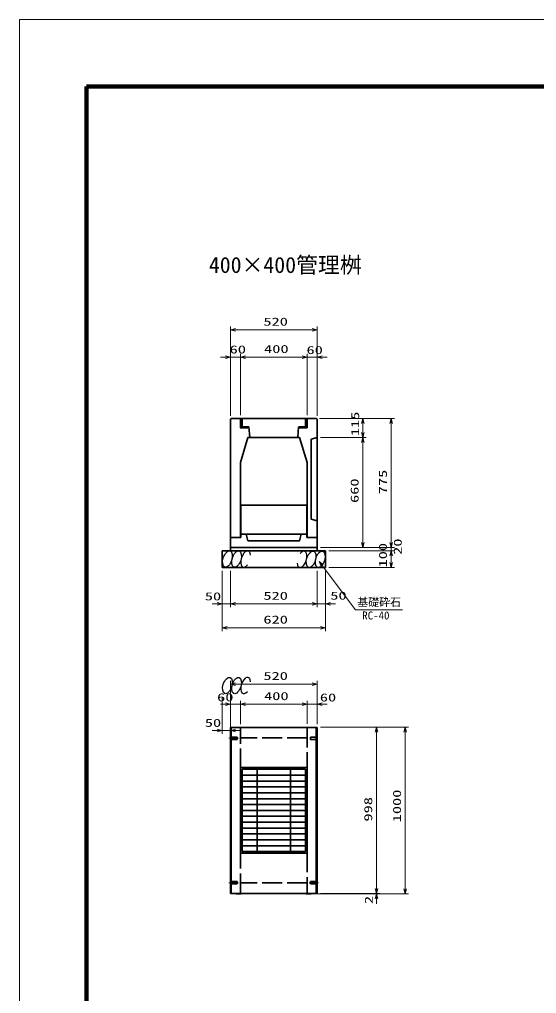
# Model space of a CAD drawing. Units: millimetres on the paper. Extents: x 0 to 841, y 0 to 594.
# Drawn here: x 0 to 155.2, y 301.4 to 594 of the extents above; entities that cross this region are included whole.
import ezdxf
from ezdxf.enums import TextEntityAlignment as Align

# ---------------------------------------------------------------- set-up
doc = ezdxf.new("R2010")
doc.units = ezdxf.units.MM
doc.linetypes.add('DASHED', pattern=[7.5, 6, -1.5])
doc.linetypes.add('USER2', pattern=[18.5, 12, -1.5, 3.5, -1.5])
for name, color, linetype, lineweight in [('D-BMK（構造物基準線）', 2, 'USER2', 18), ('D-STR-DIM（寸法）', 7, 'Continuous', 13), ('D-STR-HTXT(基礎砕石-旗)', 7, 'Continuous', 13), ('D-STR-STRF(グリ)', 7, 'Continuous', 25), ('D-STR（構造物）', 1, 'Continuous', 35), ('D-TTL-LINE（区切線）', 7, 'Continuous', 18), ('D-TTL（外枠）', 2, 'Continuous', 140)]:
    doc.layers.add(name, color=color, linetype=linetype, lineweight=lineweight)
doc.layers.add('D-STR-TXT(文字)', color=7, linetype='Continuous')
doc.styles.add('ＭＳ ゴシック', font='')
doc.styles.get('ＭＳ ゴシック').set_extended_font_data('MS Gothic')

# ---------------------------------------------------------------- blocks, each defined once
blk = doc.blocks.new('_Open30')
at = {"color": 7, "linetype": 'Continuous', "lineweight": 13}
for p, q in [((-1, 0.2679), (0, 0)), ((0, 0), (-1, -0.2679)), ((0, 0), (-1, 0))]:
    blk.add_line(p, q, dxfattribs=at)

msp = doc.modelspace()

# ---------------------------------------------------------------- linework, layer by layer
at = {"layer": 'D-BMK（構造物基準線）'}
for p, q in [((62.862, 378.127), (65.711, 378.127)), ((62.862, 334.727), (65.711, 334.727)), ((89.786, 334.727), (86.936, 334.727))]:
    msp.add_line(p, q, dxfattribs=at)
at = {"layer": 'D-STR-DIM（寸法）'}
for p, q in [((63.324, 493.562), (63.324, 501.771)), ((64.824, 500.771), (87.824, 500.771)), ((89.324, 493.562), (89.324, 501.771)), ((61.824, 492.562), (60.324, 492.562)), ((63.324, 474.909), (63.324, 493.562)), ((63.324, 492.562), (66.324, 492.562)), ((66.324, 475.099), (66.324, 493.562)), ((66.324, 475.099), (66.324, 493.562)), ((67.824, 492.562), (69.324, 492.562)), ((67.824, 492.562), (84.824, 492.562)), ((84.824, 492.562), (83.324, 492.562)), ((86.324, 475.099), (86.324, 493.562)), ((86.324, 475.099), (86.324, 493.562)), ((86.324, 492.562), (89.324, 492.562)), ((89.324, 474.906), (89.324, 493.562)), ((90.824, 492.562), (92.324, 492.562)), ((90.075, 474.154), (112.527, 474.154)), ((90.075, 474.154), (104.029, 474.154)), ((103.029, 469.906), (103.029, 472.654)), ((111.527, 436.906), (111.527, 472.654)), ((90.325, 468.406), (104.029, 468.406)), ((90.325, 468.406), (104.029, 468.406)), ((103.029, 436.906), (103.029, 466.906)), ((111.527, 436.906), (111.527, 438.406)), ((90.325, 435.406), (112.527, 435.406)), ((90.325, 435.406), (104.029, 435.406)), ((90.325, 435.406), (112.527, 435.406)), ((92.825, 434.406), (112.527, 434.406)), ((92.825, 434.406), (112.527, 434.406)), ((111.527, 434.406), (111.527, 435.406)), ((111.527, 430.906), (111.527, 432.906)), ((111.527, 432.906), (111.527, 431.406)), ((60.824, 428.406), (60.824, 417.439)), ((60.824, 427.406), (60.824, 410.282)), ((63.324, 428.406), (63.324, 417.439)), ((63.324, 428.406), (63.324, 417.439)), ((89.325, 428.406), (89.325, 417.439)), ((89.325, 427.406), (89.325, 417.439)), ((91.825, 428.406), (91.825, 417.439)), ((91.825, 427.406), (91.825, 410.282)), ((92.825, 429.406), (112.527, 429.406)), ((59.324, 418.439), (57.824, 418.439)), ((60.824, 418.439), (63.324, 418.439)), ((64.824, 418.439), (87.825, 418.439)), ((64.824, 418.439), (66.324, 418.439)), ((87.825, 418.439), (86.325, 418.439)), ((89.325, 418.439), (91.825, 418.439)), ((93.325, 418.439), (94.825, 418.439)), ((62.324, 411.282), (90.325, 411.282)), ((63.324, 382.377), (63.324, 395.354)), ((89.324, 389.334), (89.324, 395.354)), ((64.824, 394.354), (87.824, 394.354)), ((60.824, 390.407), (60.824, 379.439)), ((63.324, 390.407), (63.324, 379.439)), ((63.324, 382.377), (63.324, 389.303)), ((66.324, 382.377), (66.324, 389.303)), ((66.324, 382.428), (66.324, 389.303)), ((86.324, 382.407), (86.324, 389.303)), ((86.324, 382.407), (86.324, 389.303)), ((89.324, 382.377), (89.324, 389.303)), ((61.824, 388.303), (60.324, 388.303)), ((63.324, 388.303), (66.324, 388.303)), ((67.824, 388.303), (84.824, 388.303)), ((67.824, 388.303), (69.324, 388.303)), ((84.824, 388.303), (83.324, 388.303)), ((86.324, 388.303), (89.324, 388.303)), ((90.824, 388.303), (92.324, 388.303)), ((59.324, 380.439), (57.824, 380.439)), ((60.824, 380.439), (63.324, 380.439)), ((64.824, 380.439), (66.324, 380.439)), ((90.324, 381.407), (108.112, 381.407)), ((108.112, 381.407), (116.752, 381.407)), ((107.112, 333.007), (107.112, 379.907)), ((115.752, 332.907), (115.752, 379.907)), ((107.112, 333.007), (107.112, 334.507)), ((89.074, 331.407), (108.112, 331.407)), ((90.324, 331.507), (108.112, 331.507)), ((90.324, 331.507), (108.112, 331.507)), ((105.675, 331.407), (116.752, 331.407)), ((107.112, 331.507), (107.112, 331.407)), ((107.112, 329.907), (107.112, 328.407))]:
    msp.add_line(p, q, dxfattribs=at)
at = {"layer": 'D-STR-HTXT(基礎砕石-旗)'}
msp.add_lwpolyline([(114.946, 416.709), (100.843, 416.709), (90.839, 430.035)], dxfattribs=at)
at = {"layer": 'D-STR-STRF(グリ)'}
for centre, major_axis in [((62.419, 431.93), (0.79, 2.421)), ((65.14, 431.93), (0.79, 2.421)), ((87.529, 431.849), (-0.771, -2.427)), ((90.25, 431.87), (-0.771, -2.427)), ((62.419, 393.93), (0.79, 2.421)), ((65.14, 393.93), (0.79, 2.421))]:
    msp.add_ellipse(centre, major_axis=major_axis, ratio=0.5139, dxfattribs=at)
for centre, major_axis in [((67.881, 431.93), (0.79, 2.421)), ((84.788, 431.827), (-0.771, -2.427)), ((67.881, 393.93), (0.79, 2.421))]:
    msp.add_ellipse(centre, major_axis=major_axis, ratio=0.5139, start_param=5.3575563, end_param=10.3750652, dxfattribs=at)
at = {"layer": 'D-STR（構造物）'}
for p, q in [((63.574, 474.154), (63.324, 473.909)), ((63.574, 474.154), (89.075, 474.154)), ((66.624, 471.654), (66.624, 474.154)), ((66.824, 471.654), (66.824, 474.154)), ((85.824, 471.654), (85.824, 474.154)), ((86.024, 471.654), (86.024, 474.154)), ((89.075, 474.154), (89.325, 473.909)), ((63.324, 473.909), (63.324, 438.406)), ((68.824, 471.654), (66.624, 471.654)), ((68.824, 471.354), (68.824, 471.654)), ((68.874, 471.654), (69.124, 468.406)), ((83.774, 471.654), (83.524, 468.406)), ((83.824, 471.654), (86.024, 471.654)), ((83.824, 471.354), (83.824, 471.654)), ((89.325, 473.909), (89.325, 438.406)), ((86.325, 460.9), (84.073, 468.406)), ((87.575, 467.906), (89.325, 468.406)), ((87.575, 443.906), (87.575, 467.906)), ((66.324, 460.9), (66.324, 438.406)), ((86.325, 460.9), (86.325, 438.406)), ((66.399, 448.156), (66.399, 438.406)), ((87.575, 443.906), (89.325, 443.406)), ((66.399, 439.406), (86.25, 439.406)), ((66.324, 438.406), (63.324, 438.406)), ((76.324, 437.406), (84.075, 437.406)), ((89.325, 438.406), (86.25, 438.406)), ((89.325, 438.406), (86.325, 438.406)), ((89.325, 434.406), (89.325, 438.406)), ((60.824, 434.406), (91.825, 434.406)), ((60.824, 434.406), (60.824, 429.406)), ((63.324, 435.406), (89.325, 435.406)), ((91.825, 434.406), (91.825, 429.406)), ((60.824, 429.406), (91.825, 429.406)), ((63.324, 381.377), (89.324, 381.377)), ((63.324, 331.477), (63.324, 381.377)), ((63.574, 331.477), (63.574, 381.377)), ((89.074, 381.377), (89.074, 331.477)), ((89.324, 381.377), (89.324, 331.477)), ((66.324, 343.577), (66.324, 369.277)), ((66.324, 369.277), (86.324, 369.277)), ((66.824, 344.072), (66.824, 368.782)), ((66.824, 368.782), (85.824, 368.782)), ((71.324, 344.072), (71.324, 368.782)), ((81.324, 344.072), (81.324, 368.782)), ((85.824, 344.072), (85.824, 368.782)), ((86.324, 343.577), (86.324, 369.277)), ((66.824, 367.017), (85.824, 367.017)), ((66.824, 365.252), (85.824, 365.252)), ((66.824, 363.487), (85.824, 363.487)), ((66.824, 361.722), (85.824, 361.722)), ((66.824, 359.957), (85.824, 359.957)), ((66.824, 358.192), (85.824, 358.192)), ((66.824, 356.427), (85.824, 356.427)), ((66.824, 354.662), (85.824, 354.662)), ((66.824, 352.897), (85.824, 352.897)), ((66.824, 351.132), (85.824, 351.132)), ((66.824, 349.367), (85.824, 349.367)), ((66.824, 347.602), (85.824, 347.602)), ((66.824, 345.837), (85.824, 345.837)), ((66.324, 343.577), (86.324, 343.577)), ((66.824, 344.072), (85.824, 344.072)), ((89.324, 331.477), (63.324, 331.477)), ((65.074, 331.377), (64.974, 331.477)), ((66.574, 331.377), (65.074, 331.377)), ((66.574, 331.377), (66.674, 331.477)), ((86.074, 331.377), (85.974, 331.477)), ((86.074, 331.377), (87.574, 331.377)), ((87.574, 331.377), (87.674, 331.477))]:
    msp.add_line(p, q, dxfattribs=at)
at = {"layer": 'D-STR（構造物）', "linetype": 'DASHED'}
for p, q in [((66.324, 331.477), (66.324, 381.377)), ((86.324, 381.377), (86.324, 331.477)), ((63.324, 378.477), (65.324, 378.477)), ((63.324, 377.777), (65.324, 377.777)), ((65.324, 377.777), (65.324, 378.477)), ((86.324, 378.195), (66.674, 378.195)), ((89.324, 378.477), (87.324, 378.477)), ((87.324, 377.777), (87.324, 378.477)), ((89.324, 377.777), (87.324, 377.777)), ((63.324, 335.077), (65.324, 335.077)), ((63.324, 334.377), (65.324, 334.377)), ((65.324, 335.077), (65.324, 334.377)), ((86.324, 334.658), (66.674, 334.658)), ((89.324, 335.077), (87.324, 335.077)), ((87.324, 335.077), (87.324, 334.377)), ((89.324, 334.377), (87.324, 334.377))]:
    msp.add_line(p, q, dxfattribs=at)
at = {"layer": 'D-STR（構造物）'}
for points in [[(68.824, 471.354), (66.324, 471.354), (66.324, 474.154)], [(83.824, 471.354), (86.324, 471.354), (86.324, 474.154)], [(66.324, 460.9), (68.576, 468.406), (84.073, 468.406)], [(66.399, 448.156), (86.25, 448.156), (86.25, 438.406)], [(76.324, 437.406), (68.574, 437.406), (68.074, 439.406)], [(76.324, 437.406), (84.075, 437.406), (84.575, 439.406)], [(63.324, 434.406), (63.324, 438.406), (66.399, 438.406)]]:
    msp.add_lwpolyline(points, dxfattribs=at)
at = {"layer": 'D-TTL-LINE（区切線）'}
for p, q in [((841, 594), (0, 594)), ((0, 594), (0, 0))]:
    msp.add_line(p, q, dxfattribs=at)
at = {"layer": 'D-TTL（外枠）'}
for p, q in [((820.9, 573.9), (20.1, 573.9)), ((20.1, 573.9), (20.1, 20.1))]:
    msp.add_line(p, q, dxfattribs=at)

# ---------------------------------------------------------------- block references
at = {"layer": 'D-STR-DIM（寸法）', "xscale": 1.5, "yscale": 1.5}
for p, rotation in [((63.324, 500.771), 180), ((66.324, 492.562), 180), ((66.324, 492.562), 180), ((89.324, 492.562), 180), ((103.029, 474.154), 90), ((111.527, 474.154), 90), ((103.029, 468.406), 270), ((103.029, 468.406), 90), ((103.029, 435.406), 270), ((111.527, 435.406), 270), ((111.527, 435.406), 270), ((111.527, 434.406), 90), ((111.527, 434.406), 90), ((111.527, 429.406), 270), ((63.324, 418.439), 180), ((63.324, 418.439), 180), ((91.825, 418.439), 180), ((60.824, 411.282), 180), ((63.324, 394.354), 180), ((66.324, 388.303), 180), ((66.324, 388.303), 180), ((89.324, 388.303), 180), ((63.324, 380.439), 180), ((107.112, 381.407), 90), ((115.752, 381.407), 90), ((107.112, 331.507), 270), ((107.112, 331.507), 270), ((107.112, 331.407), 90), ((115.752, 331.407), 270)]:
    msp.add_blockref('_Open30', p, dxfattribs=dict(at, rotation=rotation))
for p in [(89.324, 500.771), (63.324, 492.562), (86.324, 492.562), (86.324, 492.562), (60.824, 418.439), (89.325, 418.439), (89.325, 418.439), (91.825, 411.282), (89.324, 394.354), (63.324, 388.303), (86.324, 388.303), (86.324, 388.303), (60.824, 380.439)]:
    msp.add_blockref('_Open30', p, dxfattribs=at)
at = {"layer": 'D-STR-HTXT(基礎砕石-旗)', "xscale": 1.5, "yscale": 1.5, "rotation": 126.89552}
msp.add_blockref('_Open30', (89.938, 431.235), dxfattribs=at)

# ---------------------------------------------------------------- texts
at = {"layer": 'D-STR-DIM（寸法）', "style": 'ＭＳ ゴシック', "width": 1.5}
for s, p in [('520', (73.199, 501.308)), ('60', (63.06, 492.956)), ('400', (73.408, 493.1)), ('60', (86.144, 492.786)), ('50', (55.627, 418.806)), ('520', (73.199, 418.977)), ('50', (93.277, 419.014)), ('620', (73.2, 411.819)), ('520', (73.199, 394.891)), ('60', (59.309, 388.491)), ('400', (73.407, 388.841)), ('60', (90.143, 388.427)), ('50', (55.627, 380.806))]:
    msp.add_text(s, height=2.405, dxfattribs=at).set_placement(p, align=Align.BOTTOM_LEFT)
for s, p in [('115', (102.654, 468.864)), ('775', (110.99, 451.401)), ('660', (102.492, 448.781)), ('100', (110.99, 429.406)), ('20', (115.442, 433.188)), ('998', (106.575, 353.082)), ('1000', (115.215, 352.865)), ('2', (106.75, 328.319))]:
    msp.add_text(s, height=2.405, rotation=90, dxfattribs=at).set_placement(p, align=Align.BOTTOM_LEFT)
at = {"layer": 'D-STR-HTXT(基礎砕石-旗)', "style": 'ＭＳ ゴシック'}
for s, p in [('基礎砕石', (101.378, 417.044)), ('RC-40', (102.866, 413.059))]:
    msp.add_text(s, height=2.405, dxfattribs=at).set_placement(p, align=Align.BOTTOM_LEFT)
at = {"layer": 'D-STR-TXT(文字)', "style": 'ＭＳ ゴシック'}
msp.add_text('400×400管理桝', height=4.811, dxfattribs=at).set_placement((56.831, 516.419), align=Align.BOTTOM_LEFT)

doc.saveas('drawing.dxf')
